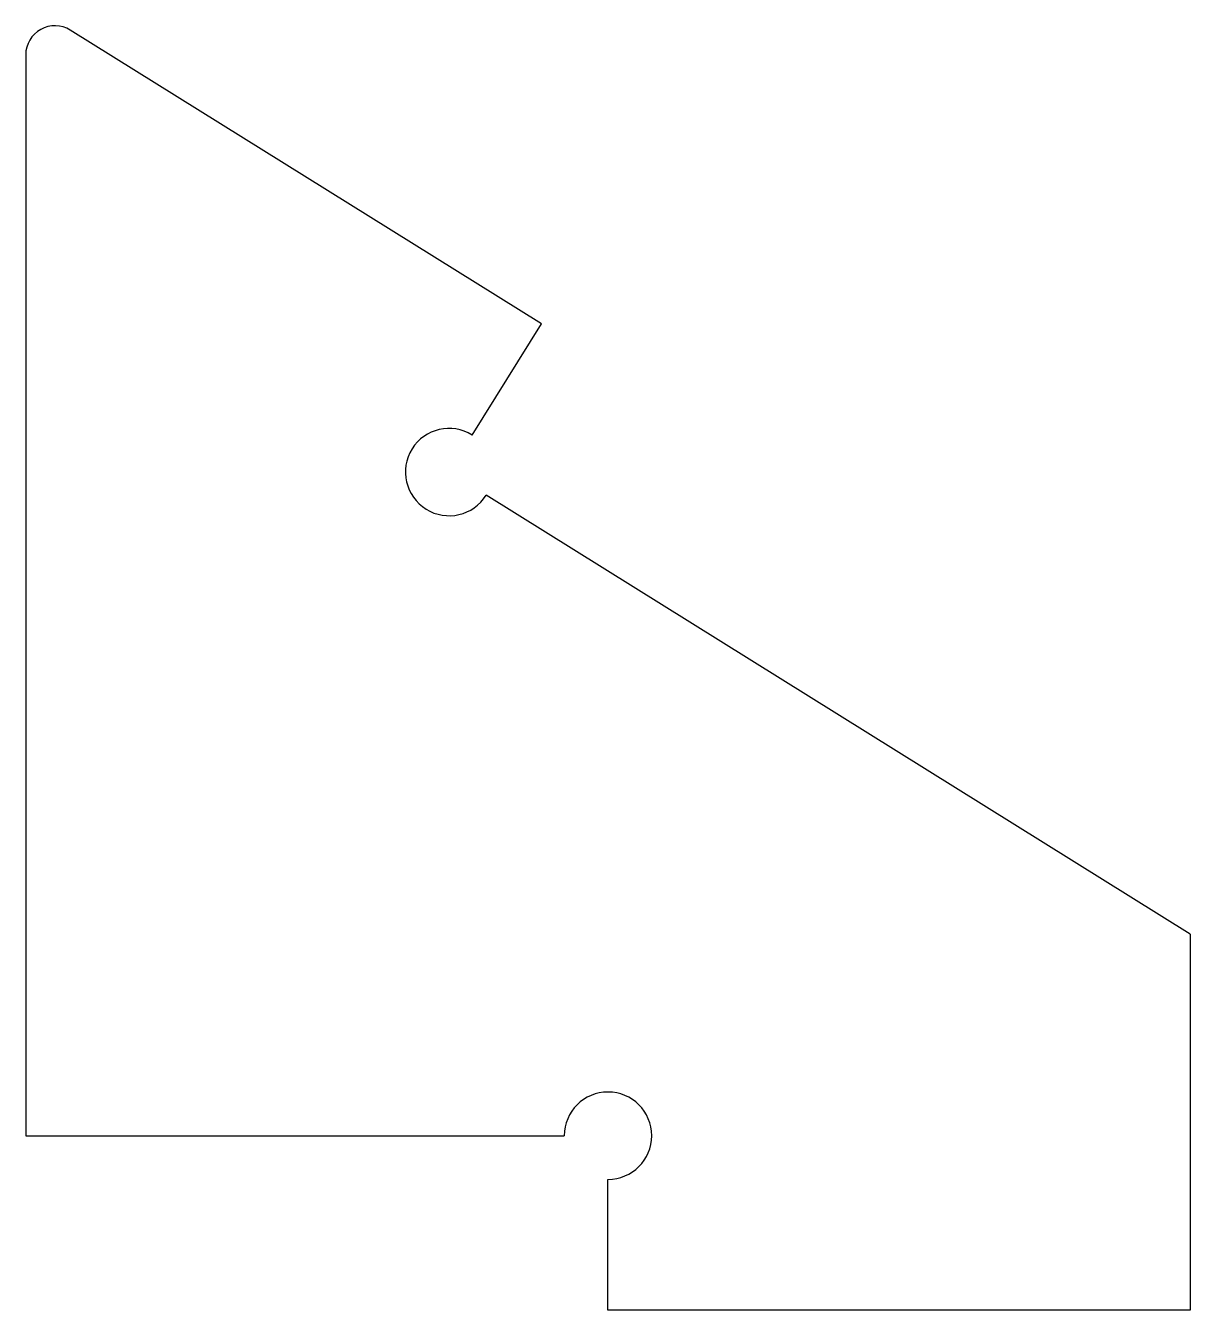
# Model space of a CAD drawing. Header units: millimetres. Extents: x 671 to 711, y 120 to 164.1.
import ezdxf

# ---------------------------------------------------------------- set-up
doc = ezdxf.new("R2010")
doc.units = ezdxf.units.MM

msp = doc.modelspace()

# ---------------------------------------------------------------- linework, layer by layer
at = {"color": 7, "linetype": 'Continuous', "lineweight": 25}
for p, q in [((688.718, 153.894), (672.529, 163.988)), ((671, 163.139), (671, 126)), ((686.337, 150.075), (688.718, 153.894)), ((711, 132.929), (686.816, 148.009)), ((711, 132.929), (711, 120)), ((671, 126), (689.5, 126)), ((691, 120), (691, 124.5)), ((711, 120), (691, 120))]:
    msp.add_line(p, q, dxfattribs=at)
for centre, radius, start, end in [((672, 163.139), 1, 58.055, 180), ((685.543, 148.802), 1.5, 58.055, 328.055), ((691, 126), 1.5, 270, 180)]:
    msp.add_arc(centre, radius, start, end, dxfattribs=at)

doc.saveas('drawing.dxf')
